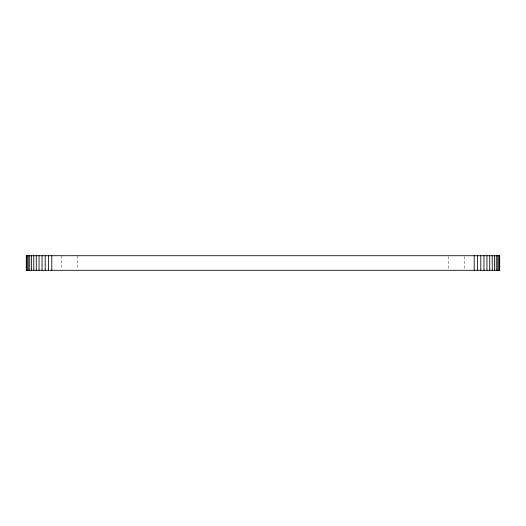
<?xml version="1.0" encoding="UTF-8"?>
<svg xmlns="http://www.w3.org/2000/svg" width="526" height="526" viewBox="0 0 526 526"><rect width="100%" height="100%" fill="white"/><g stroke="black" fill="none" stroke-linecap="round" stroke-linejoin="round"><path stroke-width="0.39" stroke-dasharray="2.63 1.97" d="M464.195 256.524L464.234 269.476M448.717 256.524L448.717 269.476M77.283 255.715L77.283 269.476M61.805 255.715L61.792 269.476"/><path stroke-width="0.79" d="M499.483 255.715L499.483 270.285M498.832 255.715L498.832 270.285M497.76 255.715L497.76 270.285M496.288 255.715L496.288 270.285M494.433 255.715L494.433 270.285M492.231 255.715L492.231 270.285M489.726 255.715L489.726 270.285M486.958 255.715L486.958 270.285M483.966 255.715L483.966 270.285M480.803 255.715L480.803 270.285M477.536 255.715L477.536 270.285M474.209 255.715L474.209 270.285M51.791 255.715L51.791 270.285M48.464 255.715L48.464 270.285M45.197 255.715L45.197 270.285M42.034 255.715L42.034 270.285M39.042 255.715L39.042 270.285M36.274 255.715L36.274 270.285M33.769 255.715L33.769 270.285M31.567 255.715L31.567 270.285M29.712 255.715L29.712 270.285M28.24 255.715L28.24 270.285M27.168 255.715L27.168 270.285M26.517 255.715L26.517 270.285M499.7 255.715L26.3 255.715L26.3 270.285L499.7 270.285L499.7 255.715"/></g></svg>
